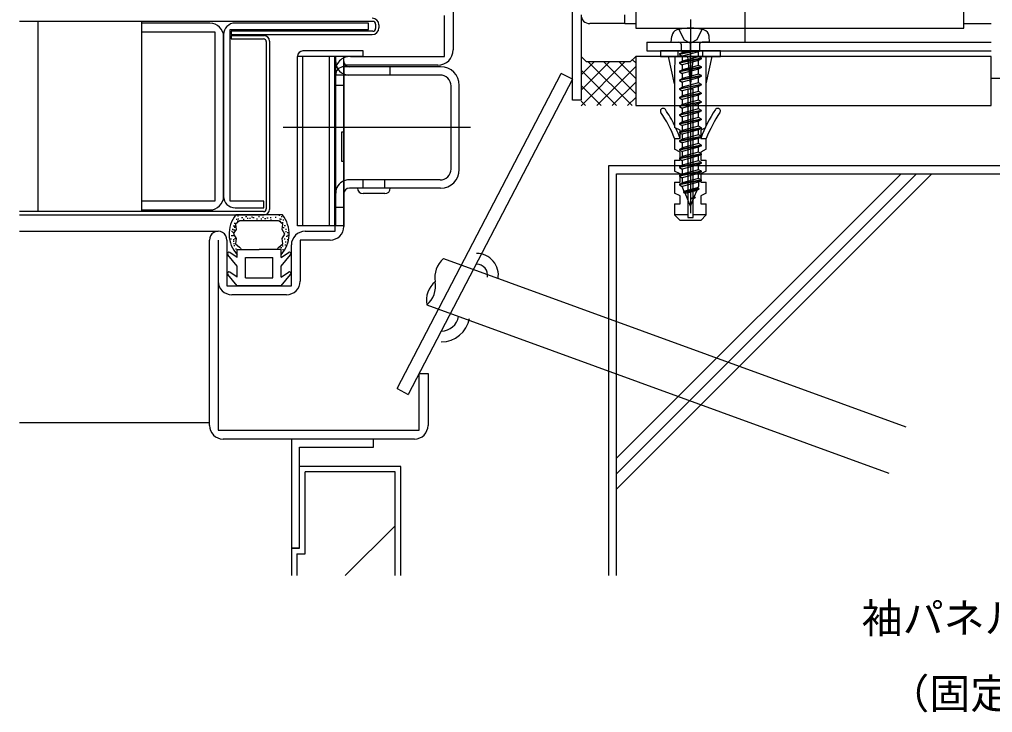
# Model space of a CAD drawing. Units: millimetres, scale not verified. Extents: x -437 to 438, y -344 to 340.
# Drawn here: x 136.7 to 314.7, y -108.3 to 18.5 of the extents above; entities that cross this region are included whole.
import ezdxf
from ezdxf.enums import TextEntityAlignment as Align

# ---------------------------------------------------------------- set-up
doc = ezdxf.new("R2010")
doc.units = ezdxf.units.MM
doc.header["$LTSCALE"] = 2
for name, color, linetype in [('0-1_USER1', 3, 'Continuous'), ('0-2_YKK_11', 7, 'Continuous'), ('0-4_YKK_12', 2, 'Continuous'), ('0-5_YKK_13', 4, 'Continuous'), ('0-9_YSS_K', 3, 'Continuous')]:
    doc.layers.add(name, color=color, linetype=linetype)
doc.styles.add('ＭＳ ゴシック', font='')
doc.styles.get('ＭＳ ゴシック').set_extended_font_data('MS Gothic')

msp = doc.modelspace()

# ---------------------------------------------------------------- linework, layer by layer
at = {"layer": '0-2_YKK_11'}
for p, q in [((174, 15.717), (174, -13.883)), ((174, -13.883), (174, 15.317)), ((171.4, -55.783), (171.4, -21.883)), ((185.5, -31.883), (175.5, -31.883)), ((208.9, -58.283), (173.9, -58.283))]:
    msp.add_line(p, q, dxfattribs=at)
for points in [[(239.4, 19.217), (239.4, 3.717), (237.8, 3.717), (237.8, 20.117), (216, 20.117), (216, 12.917)], [(171.5, 17.817), (159, 17.817), (159, 16.217), (172.4, 16.217)], [(176.1, -15.983), (181.35, -15.983), (181.35, -14.783), (175.2, -14.783), (175.2, 16.617), (200.5, 16.617), (200.5, 17.817), (176.1, 17.817)], [(197.2, 11.717), (214.4, 11.717), (214.4, 19.217)], [(172.4, 16.217), (172.4, -14.783), (159, -14.783), (159, -16.383), (171.5, -16.383)], [(188.9, -20.283), (194.4, -20.283), (194.4, 8.917)], [(213.2, 10.117), (196, 10.117), (196, -19.383)], [(173, -21.883), (173, -56.683), (209.8, -56.683), (209.8, -46.283), (211.4, -46.283), (211.4, -55.783)], [(174.6, -21.883), (174.6, -30.283), (186.4, -30.283), (186.4, -22.783)], [(193.5, -21.883), (188, -21.883), (188, -29.383)]]:
    msp.add_lwpolyline(points, dxfattribs=at)
msp.add_lwpolyline([(186.4, -58.283), (186.4, -78.283), (187.9, -78.283), (187.9, -59.783), (201.4, -59.783), (201.4, -58.283)], close=True, dxfattribs=at)
for centre, radius, start, end in [((171.5, 15.317), 2.5, 0.00001, 89.99999), ((176.1, 15.717), 2.1, 90.00001, 179.99999), ((213.2, 12.917), 2.8, 270, 0), ((197.2, 8.917), 2.8, 89.99998, 180.00002), ((171.5, -13.883), 2.5, 270.00001, 359.99999), ((176.1, -13.883), 2.1, 180.00001, 269.99999), ((193.5, -19.383), 2.5, 270, 0), ((173, -21.883), 1.6, 0, 180.00054), ((188.9, -22.783), 2.5, 89.99998, 180.00002), ((175.5, -29.383), 2.5, 180.00002, 270), ((185.5, -29.383), 2.5, 270, 0), ((173.9, -55.783), 2.5, 180.00002, 270), ((208.9, -55.783), 2.5, 270, 0)]:
    msp.add_arc(centre, radius, start, end, dxfattribs=at)
at = {"layer": '0-4_YKK_12'}
for p, q in [((247.4, 17.717), (249.398, 17.717)), ((309.398, 17.717), (314.4, 17.717)), ((136.65, -20.283), (173, -20.283)), ((136.65, -55.283), (171.4, -55.283))]:
    msp.add_line(p, q, dxfattribs=at)
at = {"layer": '0-5_YKK_13'}
for p, q in [((269.4, 14.317), (269.4, 22.717)), ((201.3, 18.117), (136.65, 18.117)), ((140, 18.117), (140, -16.683)), ((159, 18.117), (159, -16.683)), ((247.4, 17.717), (247.4, 19.317)), ((259.4, 18.444), (259.4, -16.981)), ((201.8, 17.617), (201.8, 16.817)), ((202.4, 17.517), (202.4, 16.917)), ((247.4, 17.717), (241, 17.717)), ((175.4, 15.517), (175.4, 14.917)), ((175.4, 15.517), (181.4, 15.517)), ((175.4, 14.917), (181.3, 14.917)), ((181.8, 14.417), (181.8, -16.183)), ((182.4, 14.517), (182.4, -16.291)), ((251.4, 14.317), (251.4, 12.717)), ((251.4, 14.317), (314.4, 14.317)), ((255.9, 14.317), (255.998, 15.437)), ((255.9, 14.317), (261.55, 14.317)), ((259.4, 9.717), (259.4, 14.468)), ((262.9, 14.317), (261.55, 14.317)), ((262.9, 14.317), (262.802, 15.437)), ((251.4, 12.721), (314.4, 12.721)), ((253.9, 12.717), (264.9, 12.717)), ((257.15, 11.717), (257.15, 12.717)), ((259.643, 12.617), (257.4, 12.171)), ((260.146, 12.617), (257.4, 12.071)), ((257.75, 12.617), (257.75, 13.817)), ((261.05, 12.617), (257.75, 12.617)), ((258.493, 12.617), (257.9, 12.46)), ((257.9, 12.617), (257.9, 12.46)), ((260.9, 11.665), (260.9, 12.578)), ((261.05, 13.817), (261.05, 12.617)), ((261.65, 11.717), (261.65, 12.717)), ((199.5, 11.717), (187.5, 11.717)), ((187.5, -19.283), (187.5, 11.717)), ((188.5, -19.283), (188.5, 11.717)), ((193.35, -19.283), (193.35, 11.717)), ((194.35, -19.283), (194.35, 11.717)), ((194.5, -19.283), (194.5, 11.717)), ((196, 11.717), (194.5, 11.717)), ((196, 9.817), (196, 11.717)), ((258.9, 11.717), (256.543, 11.717)), ((257.4, 12.171), (257.9, 12.46)), ((261.4, 11.376), (257.4, 10.581)), ((261.4, 11.276), (257.4, 10.481)), ((257.4, 10.581), (257.9, 10.87)), ((257.9, 11.783), (257.9, 10.87)), ((260.9, 11.665), (257.9, 10.87)), ((258.9, 11.717), (259.4, 11.717)), ((262.257, 11.717), (259.9, 11.717)), ((260.9, 10.075), (260.9, 10.988)), ((262.257, 11.717), (263.4, 11.717)), ((262.3, 6.717), (263.4, 11.717)), ((197, 9.817), (196, 9.817)), ((196, 8.317), (196, 9.817)), ((213.7, 9.817), (197, 9.817)), ((204.5, 8.317), (204.5, 9.817)), ((204.5, 8.317), (204.5, 9.717)), ((261.4, 9.786), (257.4, 8.991)), ((261.4, 9.686), (257.4, 8.891)), ((257.4, 8.991), (257.9, 9.28)), ((257.9, 10.193), (257.9, 9.28)), ((260.9, 10.075), (257.9, 9.28)), ((260.9, 8.485), (260.9, 9.398)), ((196, 8.317), (194.5, 8.317)), ((204.5, 8.317), (196, 8.317)), ((196, -13.383), (196, 8.317)), ((213.6, 8.317), (204.5, 8.317)), ((205.746, -49.058), (235.76, 8.598)), ((237.8, 7.536), (207.786, -50.12)), ((237.8, 7.536), (235.76, 8.598)), ((261.4, 8.196), (257.4, 7.401)), ((261.4, 8.096), (257.4, 7.301)), ((257.4, 7.401), (257.9, 7.69)), ((257.9, 8.603), (257.9, 7.69)), ((260.9, 8.485), (257.9, 7.69)), ((260.9, 6.895), (260.9, 7.808)), ((196, 6.367), (194.5, 6.367)), ((215.6, -8.883), (215.6, 6.317)), ((217.1, -8.983), (217.1, 6.417)), ((256.5, 6.717), (256.5, -0.902)), ((261.4, 6.606), (257.4, 5.811)), ((261.4, 6.506), (257.4, 5.711)), ((257.4, 5.811), (257.9, 6.1)), ((257.9, 7.013), (257.9, 6.1)), ((260.9, 6.895), (257.9, 6.1)), ((257.9, 5.423), (257.9, 4.51)), ((260.9, 5.305), (260.9, 6.218)), ((262.3, -0.902), (262.3, 6.717)), ((261.4, 5.016), (257.4, 4.221)), ((261.4, 4.916), (257.4, 4.121)), ((257.4, 4.221), (257.9, 4.51)), ((260.9, 5.305), (257.9, 4.51)), ((257.9, 3.833), (257.9, 2.92)), ((260.9, 3.715), (257.9, 2.92)), ((260.9, 3.715), (260.9, 4.628)), ((261.4, 3.426), (257.4, 2.631)), ((261.4, 3.326), (257.4, 2.531)), ((257.4, 2.631), (257.9, 2.92)), ((261.4, 1.836), (257.4, 1.041)), ((257.9, 2.243), (257.9, 1.33)), ((260.9, 2.125), (257.9, 1.33)), ((260.9, 2.125), (260.9, 3.038)), ((261.4, 1.736), (257.4, 0.941)), ((257.4, 1.041), (257.9, 1.33)), ((261.4, 0.246), (257.4, -0.549)), ((261.4, 0.146), (257.4, -0.649)), ((257.9, 0.653), (257.9, -0.26)), ((260.9, 0.535), (257.9, -0.26)), ((260.9, 0.535), (260.9, 1.448)), ((219.195, -1.283), (184.924, -1.283)), ((256.5, -0.902), (256.5, -1.283)), ((257.4, -0.549), (257.9, -0.26)), ((261.4, -1.344), (257.4, -2.139)), ((261.4, -1.444), (257.4, -2.239)), ((257.9, -0.937), (257.9, -1.85)), ((260.9, -1.055), (257.9, -1.85)), ((260.9, -1.055), (260.9, -0.142)), ((260.9, -2.645), (260.9, -1.732)), ((262.064, -1.401), (261.3, -1.783)), ((196, -2.133), (195.55, -2.133)), ((195.55, -2.133), (195.55, -7.433)), ((256.5, -3.283), (256.5, -5.283)), ((257.4, -2.139), (257.9, -1.85)), ((261.4, -2.934), (257.4, -3.729)), ((261.4, -3.034), (257.4, -3.829)), ((257.4, -3.729), (257.9, -3.44)), ((257.9, -2.527), (257.9, -3.44)), ((260.9, -2.645), (257.9, -3.44)), ((260.9, -4.235), (260.9, -3.322)), ((261.882, -3.283), (262.3, -3.283)), ((262.3, -5.283), (262.3, -3.283)), ((261.4, -4.524), (257.4, -5.319)), ((261.4, -4.624), (257.4, -5.419)), ((257.4, -5.319), (257.9, -5.03)), ((257.9, -4.117), (257.9, -5.03)), ((260.9, -4.235), (257.9, -5.03)), ((260.9, -5.825), (260.9, -4.912)), ((261.4, -6.114), (257.4, -6.909)), ((261.4, -6.214), (257.4, -7.009)), ((257.4, -6.909), (257.9, -6.62)), ((257.9, -5.707), (257.9, -6.62)), ((260.9, -5.825), (257.9, -6.62)), ((260.9, -7.415), (260.9, -6.502)), ((194.5, -8.483), (194.35, -8.633)), ((195.55, -7.433), (196, -7.433)), ((256.5, -7.283), (256.5, -9.283)), ((256.5, -7.283), (257.5, -7.283)), ((261.4, -7.704), (257.4, -8.499)), ((261.4, -7.804), (257.4, -8.599)), ((257.4, -8.499), (257.9, -8.21)), ((257.9, -7.297), (257.9, -8.21)), ((260.9, -7.415), (257.9, -8.21)), ((257.9, -8.887), (257.9, -9.8)), ((260.9, -9.005), (260.9, -8.092)), ((262.3, -9.283), (262.3, -7.283)), ((261.4, -9.294), (257.4, -10.089)), ((261.4, -9.394), (257.4, -10.189)), ((257.4, -10.089), (257.9, -9.8)), ((260.9, -9.005), (257.9, -9.8)), ((257.9, -10.477), (257.9, -11.39)), ((260.9, -10.595), (257.9, -11.39)), ((260.9, -10.595), (260.9, -9.682)), ((213.6, -10.883), (196.9, -10.883)), ((213.7, -12.383), (197, -12.383)), ((199.5, -12.383), (199.5, -10.883)), ((203.5, -12.383), (203.5, -10.883)), ((256.5, -11.283), (256.5, -13.283)), ((256.5, -11.283), (257.5, -11.283)), ((261.4, -10.884), (257.4, -11.679)), ((261.4, -10.984), (257.4, -11.779)), ((257.4, -11.679), (257.9, -11.39)), ((258.278, -12.974), (257.902, -12.067)), ((260.656, -12.312), (258.382, -12.915)), ((260.939, -12.475), (260.656, -12.312)), ((260.769, -12.377), (260.9, -12.062)), ((260.9, -11.272), (260.9, -12.062)), ((262.3, -13.283), (262.3, -11.283)), ((196, -19.283), (196, -13.383)), ((203.5, -13.383), (199.5, -13.383)), ((260.939, -12.475), (258.108, -13.072)), ((258.108, -13.174), (260.939, -12.574)), ((258.108, -13.072), (258.382, -12.915)), ((259.4, -15.683), (258.412, -13.298)), ((260.439, -12.864), (258.566, -13.36)), ((260.076, -13.982), (259.436, -14.332)), ((260.293, -14.083), (259.436, -14.332)), ((260.293, -14.164), (259.436, -14.332)), ((260.293, -14.164), (259.924, -14.349)), ((260.293, -14.083), (260.076, -13.982)), ((260.1, -13.993), (260.608, -12.766)), ((260.293, -14.083), (260.293, -14.164)), ((260.939, -12.574), (260.439, -12.864)), ((260.939, -12.475), (260.939, -12.574)), ((196, -15.933), (194.5, -15.933)), ((256.5, -15.283), (256.5, -17.283)), ((256.5, -15.283), (257.5, -15.283)), ((259.4, -15.683), (259.96, -14.331)), ((259.924, -14.349), (259.436, -14.332)), ((262.3, -17.283), (262.3, -15.283)), ((181.3, -16.683), (136.65, -16.683)), ((136.65, -17.283), (181.4, -17.283)), ((184.743, -17.283), (176.257, -17.283)), ((176.518, -17.436), (176.718, -17.436)), ((177.293, -17.781), (177.493, -17.781)), ((178.026, -17.584), (178.226, -17.584)), ((179.098, -17.638), (179.298, -17.638)), ((179.367, -17.781), (179.567, -17.781)), ((180.367, -17.602), (180.567, -17.602)), ((181.1, -17.673), (181.3, -17.673)), ((182.512, -17.763), (182.712, -17.763)), ((183.424, -17.691), (183.624, -17.691)), ((184.104, -17.317), (184.304, -17.317)), ((184.534, -17.579), (184.734, -17.579)), ((256.5, -17.283), (257.5, -18.283)), ((258.9, -17.283), (258.9, -17.783)), ((258.9, -17.783), (259.9, -17.783)), ((259.9, -17.783), (259.9, -17.283)), ((261.3, -18.283), (262.3, -17.283)), ((175.718, -19.285), (175.918, -19.285)), ((175.933, -18.808), (176.133, -18.808)), ((175.957, -19.511), (176.157, -19.511)), ((175.993, -19.273), (176.193, -19.273)), ((176.267, -18.068), (176.467, -18.068)), ((176.458, -18.366), (176.658, -18.366)), ((176.613, -17.985), (176.813, -17.985)), ((176.981, -18.283), (184.019, -18.283)), ((177.579, -18.067), (177.779, -18.067)), ((178.294, -17.852), (178.494, -17.852)), ((178.741, -17.87), (178.941, -17.87)), ((180.028, -18.013), (180.228, -18.013)), ((180.814, -18.013), (181.014, -18.013)), ((181.493, -17.959), (181.693, -17.959)), ((181.922, -17.816), (182.122, -17.816)), ((182.584, -18.156), (182.784, -18.156)), ((184.228, -17.977), (184.428, -17.977)), ((184.295, -18.426), (184.495, -18.426)), ((184.414, -18.08), (184.614, -18.08)), ((184.701, -18.665), (184.901, -18.665)), ((184.832, -18.187), (185.032, -18.187)), ((185.106, -19.201), (185.306, -19.201)), ((194.35, -19.283), (187.5, -19.283)), ((196, -19.283), (194.5, -19.283)), ((259.4, -18.283), (257.5, -18.283)), ((261.3, -18.283), (259.4, -18.283)), ((175.408, -21.038), (175.608, -21.038)), ((175.42, -20.275), (175.62, -20.275)), ((175.551, -19.881), (175.751, -19.881)), ((175.587, -21.062), (175.787, -21.062)), ((175.623, -20.466), (175.823, -20.466)), ((175.826, -20.012), (176.026, -20.012)), ((184.892, -19.583), (185.092, -19.583)), ((185.309, -19.917), (185.509, -19.917)), ((185.333, -20.335), (185.533, -20.335)), ((185.464, -21.158), (185.664, -21.158)), ((185.631, -20.478), (185.831, -20.478)), ((185.667, -21.014), (185.867, -21.014)), ((175.217, -21.671), (175.417, -21.671)), ((175.749, -22.086), (175.949, -22.086)), ((175.754, -21.754), (175.954, -21.754)), ((175.796, -22.508), (175.996, -22.508)), ((175.855, -22.895), (176.055, -22.895)), ((175.981, -21.587), (176.181, -21.587)), ((184.722, -22.919), (184.922, -22.919)), ((185.059, -21.659), (185.259, -21.659)), ((185.203, -22.743), (185.403, -22.743)), ((185.262, -22.18), (185.462, -22.18)), ((185.619, -21.766), (185.819, -21.766)), ((176.5, -26.683), (174.756, -24.604)), ((176.5, -25.064), (175.152, -24.162)), ((176.183, -23.517), (176.383, -23.517)), ((176.5, -23.583), (180.5, -23.583)), ((176.5, -25.064), (176.5, -23.583)), ((184.5, -23.583), (180.5, -23.583)), ((184.429, -23.247), (184.629, -23.247)), ((184.5, -25.064), (184.5, -23.583)), ((184.5, -25.064), (185.848, -24.162)), ((184.5, -26.683), (186.244, -24.604)), ((184.781, -23.623), (184.981, -23.623)), ((176.5, -28.664), (176.5, -26.683)), ((178, -25.083), (183, -25.083)), ((178, -28.783), (178, -25.083)), ((184.5, -28.664), (184.5, -26.683)), ((176.5, -30.283), (174.756, -28.204)), ((176.5, -28.664), (175.152, -27.762)), ((184.5, -28.664), (185.848, -27.762)), ((184.5, -30.283), (186.244, -28.204)), ((184.5, -30.283), (176.5, -30.283)), ((205.746, -49.058), (207.786, -50.12))]:
    msp.add_line(p, q, dxfattribs=at)
for points in [[(309.398, 29.114), (249.398, 29.114), (249.398, 16.914), (309.398, 16.914)], [(264.9, 12.717), (253.9, 12.717), (253.9, 11.717), (264.9, 11.717)]]:
    msp.add_lwpolyline(points, close=True, dxfattribs=at)
for points in [[(201.3, 16.317), (175.4, 16.317), (175.4, 15.717), (201.2, 15.717)], [(257.3, 16.669), (258.255, 14.736), (259.4, 14.128)], [(261.5, 16.669), (260.545, 14.736), (259.4, 14.128)], [(199.5, 11.717), (199.5, 12.717), (188.5, 12.717)], [(260.968, 12.617), (260.9, 12.578), (257.9, 11.783)], [(256.5, 6.717), (255.4, 11.717), (256.543, 11.717)], [(257.4, 12.171), (257.4, 12.071), (257.9, 11.783)], [(261.4, 11.276), (260.9, 10.988), (257.9, 10.193)], [(259.4, 6.717), (259.4, 11.717), (259.9, 11.717)], [(261.4, 11.276), (261.4, 11.376), (260.9, 11.665)], [(257.4, 10.581), (257.4, 10.481), (257.9, 10.193)], [(257.4, 8.991), (257.4, 8.891), (257.9, 8.603)], [(261.4, 9.686), (260.9, 9.398), (257.9, 8.603)], [(261.4, 9.686), (261.4, 9.786), (260.9, 10.075)], [(257.4, 7.401), (257.4, 7.301), (257.9, 7.013)], [(261.4, 8.096), (260.9, 7.808), (257.9, 7.013)], [(261.4, 8.096), (261.4, 8.196), (260.9, 8.485)], [(262.3, -17.283), (259.9, -17.283), (259.9, 5.717), (258.9, 5.717), (258.9, -17.283), (256.5, -17.283)], [(257.4, 5.811), (257.4, 5.711), (257.9, 5.423)], [(261.4, 6.506), (260.9, 6.218), (257.9, 5.423)], [(261.4, 6.506), (261.4, 6.606), (260.9, 6.895)], [(257.4, 4.221), (257.4, 4.121), (257.9, 3.833)], [(261.4, 4.916), (260.9, 4.628), (257.9, 3.833)], [(261.4, 4.916), (261.4, 5.016), (260.9, 5.305)], [(261.4, 3.326), (261.4, 3.426), (260.9, 3.715)], [(257.4, 2.631), (257.4, 2.531), (257.9, 2.243)], [(261.4, 3.326), (260.9, 3.038), (257.9, 2.243)], [(261.4, 1.736), (261.4, 1.836), (260.9, 2.125)], [(257.4, 1.041), (257.4, 0.941), (257.9, 0.653)], [(261.4, 1.736), (260.9, 1.448), (257.9, 0.653)], [(261.4, 0.146), (260.9, -0.142), (257.9, -0.937)], [(261.4, 0.146), (261.4, 0.246), (260.9, 0.535)], [(256.5, -3.283), (257.5, -3.283), (257.5, -1.783), (256.5, -1.283)], [(257.4, -0.549), (257.4, -0.649), (257.9, -0.937)], [(261.4, -1.444), (260.9, -1.732), (257.9, -2.527)], [(261.4, -1.444), (261.4, -1.344), (260.9, -1.055)], [(257.4, -2.139), (257.4, -2.239), (257.9, -2.527)], [(261.4, -3.034), (260.9, -3.322), (257.9, -4.117)], [(261.4, -3.034), (261.4, -2.934), (260.9, -2.645)], [(261.3, -1.783), (261.3, -3.283), (261.882, -3.283)], [(257.5, -7.283), (257.5, -5.783), (256.5, -5.283)], [(257.4, -3.729), (257.4, -3.829), (257.9, -4.117)], [(257.4, -5.319), (257.4, -5.419), (257.9, -5.707)], [(261.4, -4.624), (260.9, -4.912), (257.9, -5.707)], [(261.4, -4.624), (261.4, -4.524), (260.9, -4.235)], [(262.3, -5.283), (261.3, -5.783), (261.3, -7.283), (262.3, -7.283)], [(257.4, -6.909), (257.4, -7.009), (257.9, -7.297)], [(261.4, -6.214), (260.9, -6.502), (257.9, -7.297)], [(261.4, -6.214), (261.4, -6.114), (260.9, -5.825)], [(257.4, -8.499), (257.4, -8.599), (257.9, -8.887)], [(261.4, -7.804), (260.9, -8.092), (257.9, -8.887)], [(261.4, -7.804), (261.4, -7.704), (260.9, -7.415)], [(257.5, -11.283), (257.5, -9.783), (256.5, -9.283)], [(257.4, -10.089), (257.4, -10.189), (257.9, -10.477)], [(261.4, -9.394), (260.9, -9.682), (257.9, -10.477)], [(261.4, -9.394), (261.4, -9.294), (260.9, -9.005)], [(261.4, -10.984), (261.4, -10.884), (260.9, -10.595)], [(262.3, -9.283), (261.3, -9.783), (261.3, -11.283), (262.3, -11.283)], [(257.4, -11.679), (257.4, -11.779), (257.9, -12.067)], [(261.4, -10.984), (260.9, -11.272), (257.9, -12.067)], [(257.5, -15.283), (257.5, -13.783), (256.5, -13.283)], [(258.108, -13.072), (258.108, -13.174), (258.566, -13.36)], [(262.3, -13.283), (261.3, -13.783), (261.3, -15.283), (262.3, -15.283)], [(176.925, -18.394), (176.158, -18.984), (176.283, -19.944), (176.02, -20.387), (175.8, -20.783), (176.283, -21.622), (176.158, -22.581), (176.925, -23.172)], [(184.075, -23.172), (184.842, -22.581), (184.717, -21.622), (185.2, -20.783), (184.98, -20.387), (184.717, -19.944), (184.842, -18.984), (184.075, -18.394)], [(178, -28.783), (183, -28.783), (183, -25.083)]]:
    msp.add_lwpolyline(points, dxfattribs=at)
for centre, radius, start, end in [((201.2, 17.517), 1.2, 0, 90), ((201.3, 17.617), 0.5, 0, 90), ((241, 19.317), 1.6, 180, 270), ((201.2, 16.917), 1.2, 270, 0), ((201.3, 16.817), 0.5, 270, 0), ((257.293, 15.323), 1.3, 105.88085, 175), ((259.4, 7.917), 9, 74.11915, 105.88085), ((261.507, 15.323), 1.3, 5, 74.11915), ((181.3, 14.417), 0.5, 0.00006, 90), ((181.4, 14.517), 1, 0, 90), ((257.25, 13.817), 0.5, 0, 90), ((261.55, 13.817), 0.5, 90, 180), ((188.5, 11.717), 1, 90, 180), ((196.9, 10.717), 2.4, 180, 270), ((197, 10.817), 1, 180, 270), ((196, 8.317), 1.5, 135.9945, 180), ((196, 8.317), 1.5, 90, 135.9945), ((213.7, 6.417), 3.4, 0, 90), ((213.6, 6.317), 2, 0, 90), ((254.4, 1.717), 0.5, 34.36658, 215.00364), ((235.828, -10.984), 23, 25.99886, 34.36658), ((282.972, -10.984), 23, 145.63342, 160.43823), ((264.4, 1.717), 0.5, 324.99636, 145.63342), ((235.97, -11.189), 22, 21.06291, 35.00364), ((282.83, -11.189), 22, 144.99636, 158.93709), ((235.828, -10.984), 23, 19.56177, 24.62305), ((213.6, -8.883), 2, 270, 0), ((213.7, -8.983), 3.4, 270, 0), ((196.9, -13.283), 2.4, 112.02431, 180), ((196.9, -13.283), 2.4, 90, 112.02431), ((197, -13.383), 1, 90, 180), ((199.5, -12.383), 1, 180, 270), ((203.5, -12.383), 1, 270, 0), ((180.5, -20.783), 5.5, 140.48036, 223.34175), ((181.3, -16.183), 0.5, 270, 0.00006), ((181.4, -16.283), 1, 270, 0), ((180.5, -20.783), 5.5, 316.65824, 39.51963), ((174.986, -24.411), 0.3, 56.21114, 220.00244), ((180.5, -20.783), 4.3, 213.7499, 220.62928), ((180.5, -20.783), 4.3, 319.37051, 326.2499), ((186.014, -24.411), 0.3, 319.99756, 123.78886), ((174.986, -28.011), 0.3, 56.21114, 220.00244), ((186.014, -28.011), 0.3, 319.99756, 123.78886)]:
    msp.add_arc(centre, radius, start, end, dxfattribs=at)
for major_axis, ratio, start_param, end_param in [((1.169, -32.901), 0.080658, 4.1240154, 4.297295), ((2.66, -32.901), 0.035085, 1.9801862, 2.1534659), ((-2.66, -32.901), 0.035085, 4.1297194, 4.3029991), ((-1.169, -32.901), 0.080658, 1.9858903, 2.1591699)]:
    msp.add_ellipse((259.4, -6.465), major_axis=major_axis, ratio=ratio, start_param=start_param, end_param=end_param, dxfattribs=at)
at = {"layer": '0-9_YSS_K'}
for p, q in [((239.4, 11.717), (240.4, 10.717)), ((239.4, 2.688), (247.429, 10.717)), ((239.4, 8.345), (241.773, 10.717)), ((239.4, 5.516), (244.601, 10.717)), ((248.4, 10.717), (240.4, 10.717)), ((240.714, 10.717), (248.714, 2.717)), ((243.542, 10.717), (249.4, 4.859)), ((246.371, 10.717), (249.4, 7.688)), ((249.4, 11.717), (248.4, 10.717)), ((248.799, 11.117), (249.4, 10.516)), ((314.4, 11.717), (249.4, 11.717)), ((249.4, 11.717), (249.4, 2.717)), ((314.4, 2.717), (314.4, 11.717)), ((239.4, 9.202), (245.885, 2.717)), ((242.258, 2.717), (249.4, 9.859)), ((314.4, 7.717), (322.4, 7.717)), ((239.4, 6.374), (243.057, 2.717)), ((245.086, 2.717), (249.4, 7.031)), ((247.915, 2.717), (249.4, 4.202)), ((239.4, 3.546), (240.228, 2.717)), ((249.4, 2.717), (314.4, 2.717)), ((401.4, -8.283), (244.4, -8.283)), ((244.4, -8.283), (244.4, -83.283)), ((245.9, -9.783), (401.4, -9.783)), ((303.591, -9.783), (245.9, -67.474)), ((300.763, -9.783), (245.9, -64.646)), ((297.934, -9.783), (245.9, -61.817)), ((245.9, -83.283), (245.9, -9.783)), ((214.237, -25.28), (298.807, -56.061)), ((211.159, -33.737), (295.729, -64.518)), ((206.4, -63.286), (187.9, -63.286)), ((187.9, -78.283), (187.9, -63.286)), ((206.4, -83.283), (206.4, -63.286)), ((205.4, -64.286), (188.9, -64.286)), ((188.9, -79.286), (188.9, -64.286)), ((205.4, -83.283), (205.4, -64.286)), ((196.266, -83.283), (205.4, -74.149)), ((187.9, -78.283), (186.4, -78.283)), ((186.4, -78.283), (186.4, -83.283)), ((187.4, -79.286), (188.9, -79.286)), ((187.4, -79.286), (187.4, -83.283))]:
    msp.add_line(p, q, dxfattribs=at)
for centre, radius, start, end in [((220.284, -28.311), 3.979, 350.00007, 90), ((217.129, -28.727), 4.5, 130.00002, 189.99998), ((220.284, -28.311), 2.024, 350.00007, 90), ((215.59, -32.956), 4.5, 129.99998, 190.00002), ((208.266, -30.29), 4.5, 309.99998, 10.00002), ((213.824, -35.305), 3.217, 270, 350.00007), ((213.824, -35.305), 5.213, 270, 350.00007)]:
    msp.add_arc(centre, radius, start, end, dxfattribs=at)

# ---------------------------------------------------------------- texts
at = {"layer": '0-1_USER1', "style": 'ＭＳ ゴシック'}
for s, p in [('袖パネル部', (290.724, -95.439)), ('（固定式）', (295.603, -109.26))]:
    msp.add_text(s, height=5.499, dxfattribs=at).set_placement(p, align=Align.BOTTOM_LEFT)

doc.saveas('drawing.dxf')
